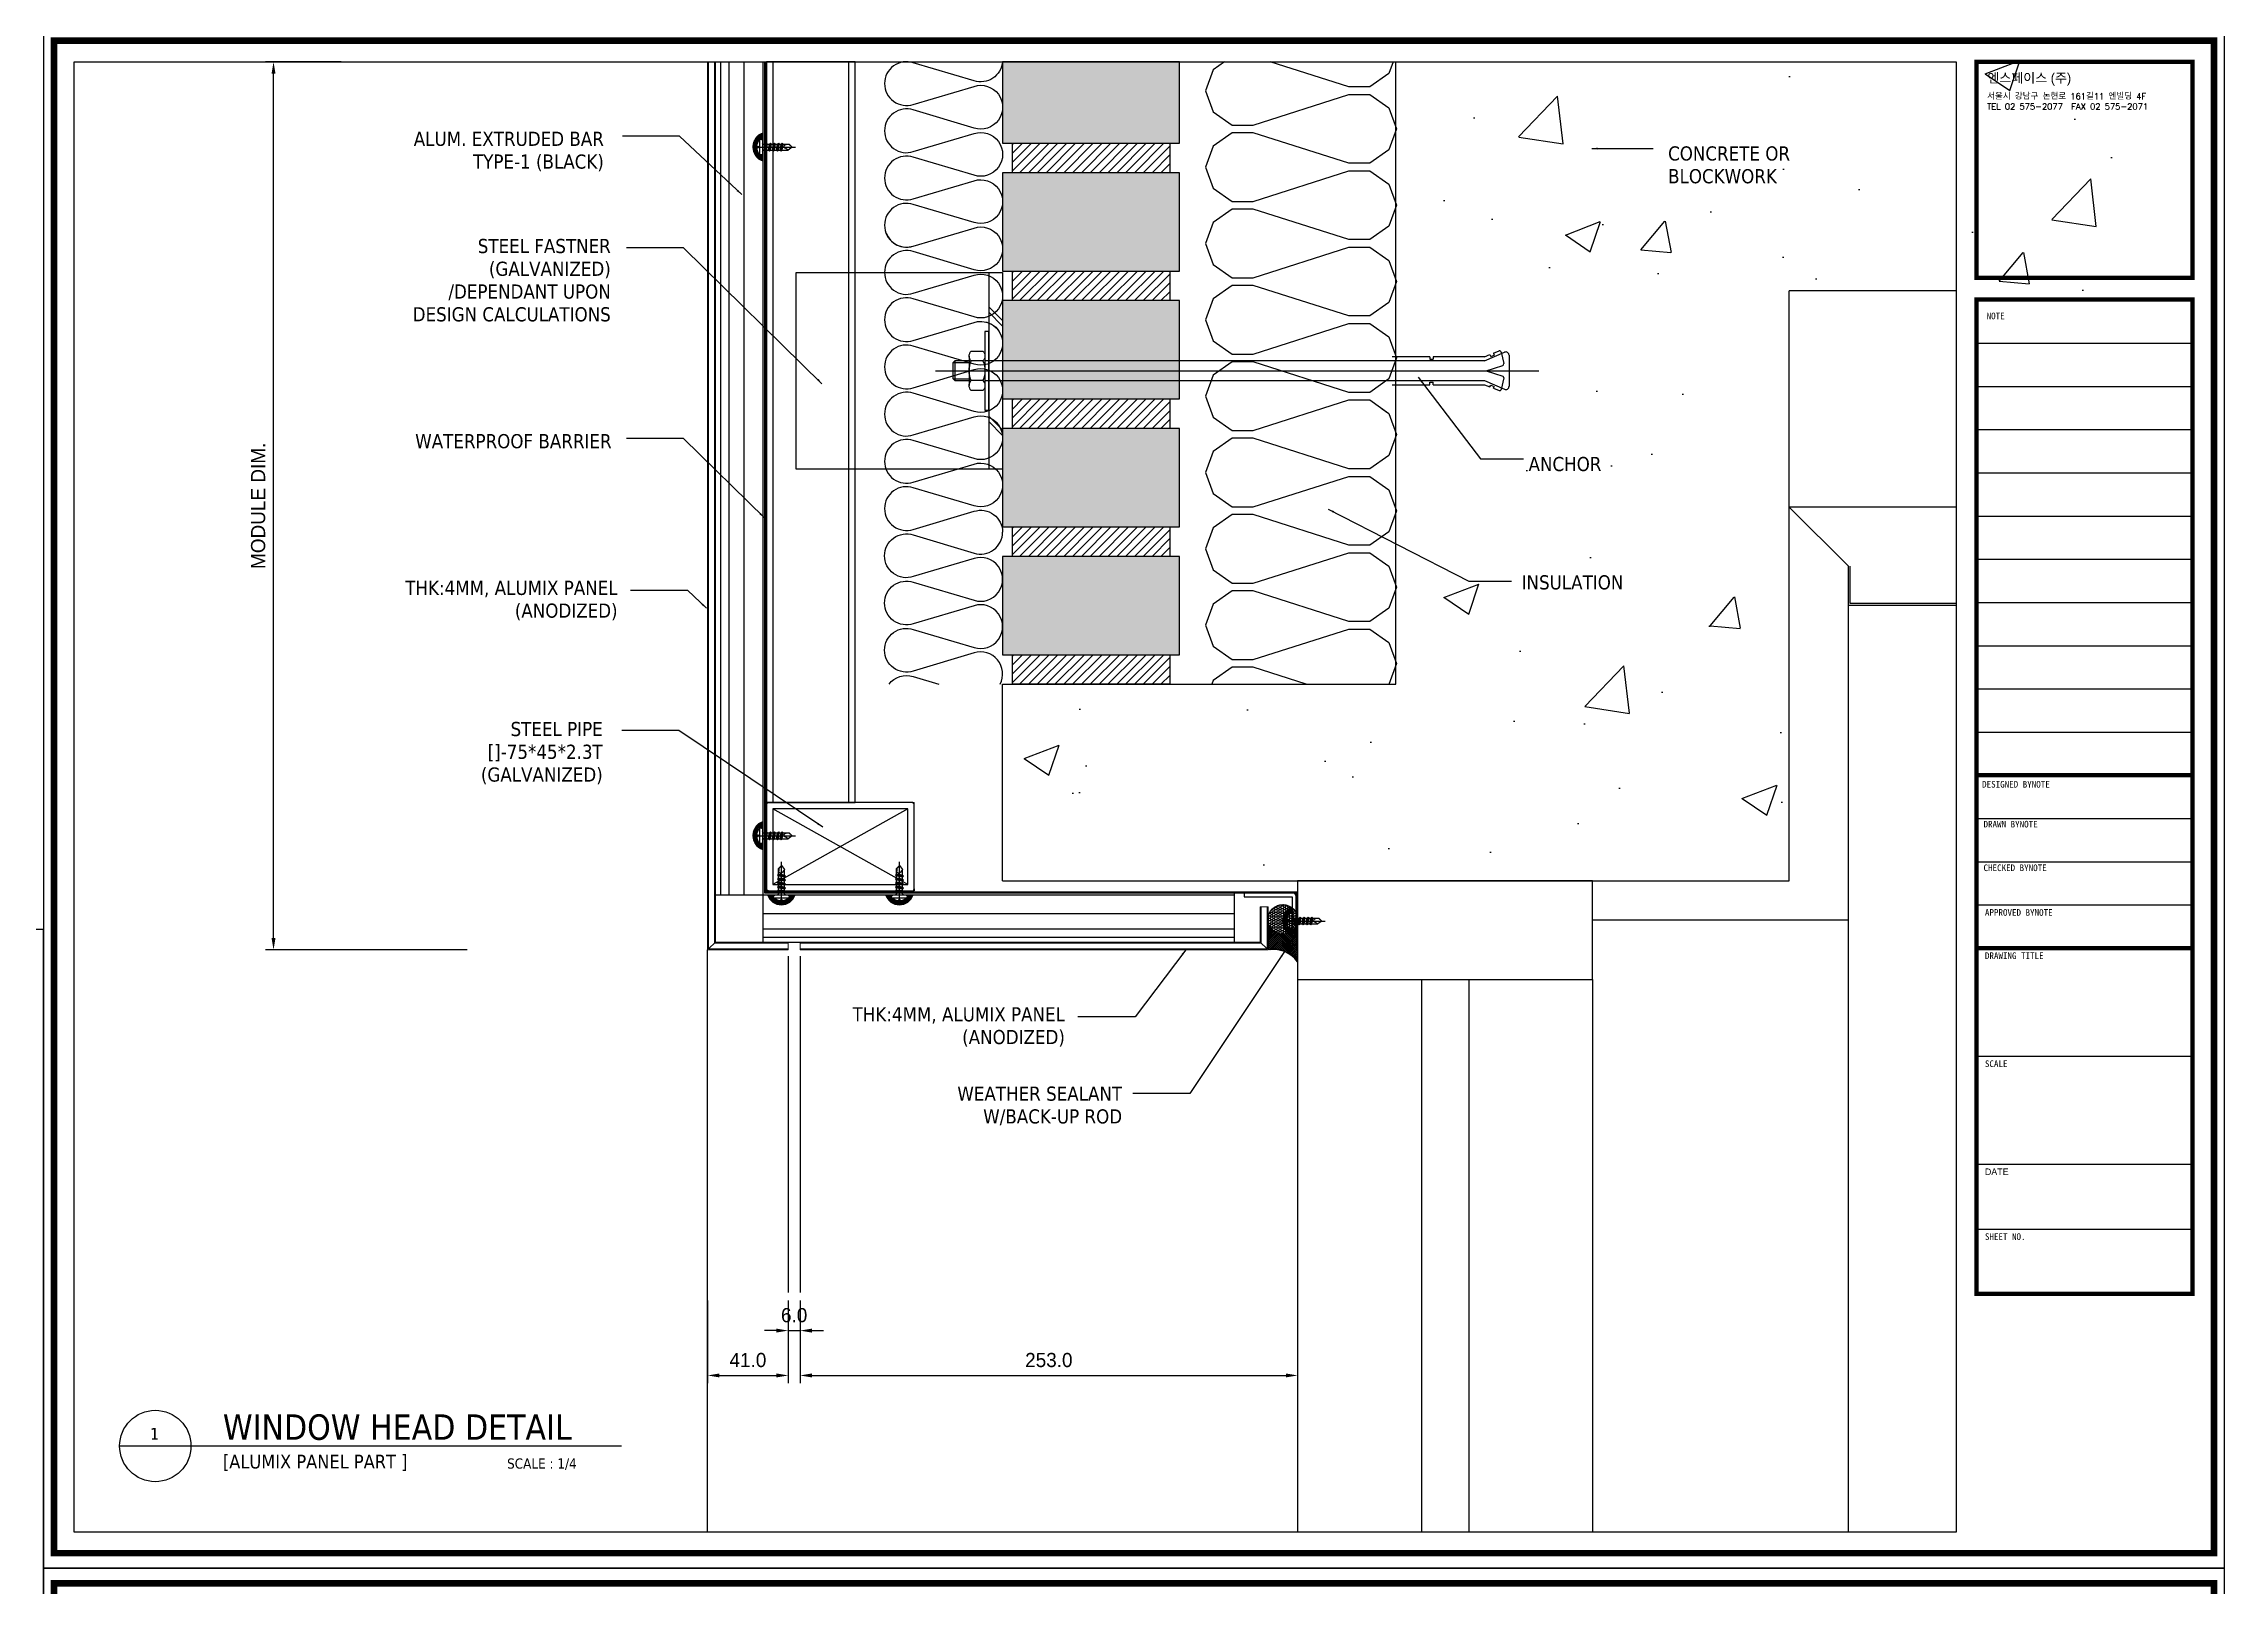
# Model space of a CAD drawing. Header units: millimetres. Extents: x 7297 to 60227, y -7497 to 19324.
# Drawn here: x 10055 to 11164, y 7390 to 8174 of the extents above; entities that cross this region are included whole.
import ezdxf

# ---------------------------------------------------------------- set-up
doc = ezdxf.new("R2010")
doc.units = ezdxf.units.MM
doc.linetypes.add('HIDDEN', pattern=[0.375, 0.25, -0.125])
doc.layers.add('NS_AL_PANEL', color=32, linetype='Continuous', lineweight=9)
for name, color, linetype in [('NS_BRACKET_NUTS', 1, 'Continuous'), ('NS_BRICK', 14, 'Continuous'), ('NS_CAULKING', 8, 'Continuous'), ('NS_COL_CYAN', 4, 'Continuous'), ('NS_COL_D-GREY', 8, 'Continuous'), ('NS_COL_GREEN', 3, 'Continuous'), ('NS_COL_L-GREY', 8, 'Continuous'), ('NS_COL_MAGENTA', 6, 'Continuous'), ('NS_COL_RED', 1, 'Continuous'), ('NS_COL_WHITE', 7, 'Continuous'), ('NS_COL_YELLOW', 2, 'Continuous'), ('NS_CON', 8, 'Continuous'), ('NS_CON_LINE', 2, 'Continuous'), ('NS_DIM', 1, 'Continuous'), ('NS_FORM', 7, 'Continuous'), ('NS_FRAME', 253, 'Continuous'), ('NS_INSUL', 8, 'Continuous'), ('NS_PIPE_FRAME', 2, 'Continuous'), ('NS_RIVET_SCREW', 1, 'Continuous'), ('NS_TEXT', 2, 'Continuous'), ('NS_WATERPROOF', 150, 'Continuous')]:
    doc.layers.add(name, color=color, linetype=linetype)
doc.styles.add('Expo M', font='Expo M.ttf')
doc.styles.add('HGTXT', font='romans.shx', dxfattribs={"bigfont": 'whgtxt.shx'})
doc.dimstyles.new('DS2', dxfattribs={"dimscale": 2, "dimtxt": 1.8, "dimasz": 1.5, "dimexe": 1, "dimexo": 1, "dimgap": 0.5, "dimtad": 1, "dimtoh": 1, "dimdec": 1, "dimzin": 1, "dimdsep": 46, "dimtxsty": 'Expo M', "dimcen": 2, "dimadec": 1, "dimazin": 0, "dimtfac": 1, "dimtdec": 4, "dimtix": 1, "dimtmove": 1, "dimatfit": 3, "dimfxl": 1, "dimtolj": 1, "dimtzin": 1, "dimarcsym": 0})
doc.dimstyles.new('N-SPACE', dxfattribs={"dimscale": 4, "dimtxt": 1.8, "dimasz": 1.5, "dimexe": 1, "dimexo": 1, "dimgap": 1, "dimtad": 1, "dimtoh": 1, "dimdec": 1, "dimzin": 1, "dimdsep": 46, "dimtxsty": 'Expo M', "dimcen": 2, "dimclrd": 1, "dimclre": 1, "dimclrt": 2, "dimadec": 1, "dimazin": 0, "dimtfac": 1, "dimtdec": 1, "dimtix": 1, "dimtmove": 1, "dimatfit": 3, "dimfxl": 1, "dimtolj": 1, "dimtzin": 1, "dimarcsym": 0})

# ---------------------------------------------------------------- blocks, each defined once
blk = doc.blocks.new('AL-TEMPLATE')
at = {"color": 8}
for p, q in [((2716.82, 1392.97), (2800.02, 1392.97)), ((2716.82, 1376.33), (2800.02, 1376.33)), ((2716.82, 1359.69), (2800.02, 1359.69)), ((2716.82, 1343.05), (2800.02, 1343.05)), ((2716.82, 1326.41), (2800.02, 1326.41)), ((2716.82, 1309.77), (2800.02, 1309.77)), ((2716.82, 1293.13), (2800.02, 1293.13)), ((2716.82, 1276.49), (2800.02, 1276.49)), ((2716.82, 1259.85), (2800.02, 1259.85)), ((2716.82, 1243.21), (2800.02, 1243.21)), ((2716.82, 1209.93), (2800.02, 1209.93)), ((2716.82, 1193.29), (2800.02, 1193.29)), ((2716.82, 1176.65), (2800.02, 1176.65)), ((2716.82, 1118.41), (2800.02, 1118.41)), ((2716.82, 1076.81), (2800.02, 1076.81)), ((2716.82, 1051.85), (2800.02, 1051.85))]:
    blk.add_line(p, q, dxfattribs=at)
at = {"color": 7, "ltscale": 2}
blk.add_lwpolyline([(1972.34, 1515.25), (1972.34, 921.25), (2812.34, 921.25), (2812.34, 1515.25)], close=True, dxfattribs=at)
at = {"color": 8}
for points, const_width in [([(1976.34, 1509.45), (2808.34, 1509.45), (2808.34, 927.05), (1976.34, 927.05)], 2.5), ([(2716.82, 1501.32), (2800.02, 1501.32), (2800.02, 1418.12), (2716.82, 1418.12)], 1.66), ([(2716.82, 1409.8), (2800.02, 1409.8), (2800.02, 1026.89), (2716.82, 1026.89)], 1.66)]:
    blk.add_lwpolyline(points, close=True, dxfattribs=dict(at, const_width=const_width))
at = {"color": 9}
blk.add_lwpolyline([(1984.07, 1501.32), (2709.08, 1501.32), (2709.08, 935.18), (1984.07, 935.18)], close=True, dxfattribs=at)
at = {"color": 8, "const_width": 1.66}
for points in [[(2716.82, 1226.57), (2800.02, 1226.57)], [(2716.82, 1160.01), (2800.02, 1160.01)]]:
    blk.add_lwpolyline(points, dxfattribs=at)
at = {"color": 146, "true_color": 0x105689, "insert": (2721.06, 1496.93), "char_height": 3.6698, "attachment_point": 1, "style": 'HGTXT'}
blk.add_mtext('{\\fExpo M|b0|i0|c129|p18;엔스페이스 (주)}', dxfattribs=at)
at = {"insert": (2720.94, 1489.17), "char_height": 2.3487, "attachment_point": 1, "style": 'HGTXT'}
blk.add_mtext('서울시 강남구 논현로 161길11 엔빌딩 4F\\PTEL 02 575-2077  FAX 02 575-2071', dxfattribs=at)
at = {"color": 8, "attachment_point": 1}
for s, insert, char_height, width in [('NOTE', (2720.76, 1404.73), 2.556, 438.9676), ('DESIGNED BYNOTE', (2719.01, 1224.39), 2.5559, 438.9676), ('DRAWN BYNOTE', (2719.56, 1209.04), 2.5559, 438.9676), ('CHECKED BYNOTE', (2719.56, 1192.25), 2.5559, 438.9676), ('APPROVED BYNOTE', (2720.1, 1175.04), 2.5559, 438.9676), ('DRAWING TITLE', (2720.1, 1158.4), 2.5559, 438.9675), ('SCALE', (2720.1, 1116.8), 2.556, 438.9675), ('{\\fﾱﾼﾸﾲ|b0|i0|c129|p49;DATE}', (2720.1, 1075.2), 2.5559, 438.9675), ('SHEET NO.', (2720.1, 1050.24), 2.556, 438.9675)]:
    blk.add_mtext(s, dxfattribs=dict(at, insert=insert, char_height=char_height, width=width))
blk = doc.blocks.new('피스')
for p, q in [((-4, 1.5), (-4, 1)), ((-4, 1.5), (4, 1.5)), ((-3, 0), (3, 0)), ((-0.5, 3), (-0.4, 2.3)), ((-0.4, 2.3), (0.4, 2.3)), ((0, 5), (0, -16.8)), ((0.5, 3), (0.4, 2.3)), ((4, 1.5), (4, 1)), ((2, -1.5), (-2, -2)), ((-1.5, -1.5), (-2, -2)), ((-2, -2), (-1.5, -2.5)), ((-1.5, -3.5), (-2, -4)), ((2, -3.5), (-2, -4)), ((-2, -4), (-1.5, -4.5)), ((-1.5, -5.5), (-2, -6)), ((2, -5.5), (-2, -6)), ((-2, -6), (-1.5, -6.5)), ((-1.5, -7.5), (-2, -8)), ((2, -7.5), (-2, -8)), ((-2, -8), (-1.5, -8.5)), ((-1.5, -9.5), (-2, -10)), ((2, -9.5), (-2, -10)), ((-2, -10), (-1.5, -10.5)), ((-1.5, -0.5), (-1.5, -1.5)), ((1.5, -1), (-1.5, -1.5)), ((1.5, -2), (-1.5, -2.5)), ((-1.5, -2.5), (-1.5, -3.5)), ((1.5, -3), (-1.5, -3.5)), ((1.5, -4), (-1.5, -4.5)), ((-1.5, -4.5), (-1.5, -5.5)), ((1.5, -5), (-1.5, -5.5)), ((1.5, -6), (-1.5, -6.5)), ((-1.5, -6.5), (-1.5, -7.5)), ((1.5, -7), (-1.5, -7.5)), ((1.5, -8), (-1.5, -8.5)), ((-1.5, -8.5), (-1.5, -9.5)), ((1.5, -9), (-1.5, -9.5)), ((1.5, -10), (-1.5, -10.5)), ((-1.5, -10.5), (-1.5, -13.5)), ((1.5, -0.5), (1.5, -1)), ((1.5, -1), (2, -1.5)), ((2, -1.5), (1.5, -2)), ((1.5, -2), (1.5, -3)), ((1.5, -3), (2, -3.5)), ((2, -3.5), (1.5, -4)), ((1.5, -4), (1.5, -5)), ((1.5, -5), (2, -5.5)), ((2, -5.5), (1.5, -6)), ((1.5, -6), (1.5, -7)), ((1.5, -7), (2, -7.5)), ((2, -7.5), (1.5, -8)), ((1.5, -8), (1.5, -9)), ((1.5, -9), (2, -9.5)), ((2, -9.5), (1.5, -10)), ((1.5, -10), (1.5, -13)), ((0, -15), (-1.5, -13.5)), ((-1.3, -13.5), (-1.3, -12)), ((0, -15), (-1.3, -13.5)), ((0, -15), (1.5, -13)), ((1.5, -13), (0.6, -11.5))]:
    blk.add_line(p, q)
for centre, radius, start, end in [((0, -3.1), 6.08, 94.7146, 131.1121), ((-3, 1), 1, 180, 270), ((-2, -0.5), 0.5, 0, 90), ((0, -3.1), 6.08, 48.8879, 85.2854), ((2, -0.5), 0.5, 90, 180), ((3, 1), 1, 270, 0), ((-0.3, -12), 1, 30.0863, 180)]:
    blk.add_arc(centre, radius, start, end)
blk = doc.blocks.new('N-SCREW')
blk.add_blockref('피스', (17.3, -1))
blk = doc.blocks.new('*D712')
at = {"layer": 'NS_DIM', "color": 1, "lineweight": -2, "transparency": 16777216}
for p, q in [((10206.5, 8164.4), (10168.1, 8164.4)), ((10172.1, 7719), (10172.1, 8158.4)), ((10270.5, 7713), (10168.1, 7713))]:
    blk.add_line(p, q, dxfattribs=at)
at = {"layer": 'NS_DIM', "color": 1, "transparency": 16777216}
for points in [[(10171.1, 8158.4), (10173.1, 8158.4), (10172.1, 8164.4)], [(10171.1, 7719), (10173.1, 7719), (10172.1, 7713)]]:
    blk.add_solid(points, dxfattribs=at)
at = {"layer": 'NS_DIM', "color": 2, "transparency": 16777216, "insert": (10164.3, 7938.7), "char_height": 7.2, "attachment_point": 5, "rotation": 90, "style": 'Expo M'}
blk.add_mtext('\\A1;MODULE DIM.', dxfattribs=at)
blk = doc.blocks.new('*D288')
at = {"layer": 'NS_DIM', "color": 1, "lineweight": -2, "transparency": 16777216}
for p, q in [((10392.8, 7534.8), (10392.8, 7492.7)), ((10433.8, 7534.8), (10433.8, 7492.7)), ((10398.8, 7496.7), (10427.8, 7496.7))]:
    blk.add_line(p, q, dxfattribs=at)
at = {"layer": 'NS_DIM', "color": 1, "transparency": 16777216}
for points in [[(10398.8, 7497.7), (10398.8, 7495.7), (10392.8, 7496.7)], [(10427.8, 7497.7), (10427.8, 7495.7), (10433.8, 7496.7)]]:
    blk.add_solid(points, dxfattribs=at)
at = {"layer": 'NS_DIM', "color": 2, "transparency": 16777216, "insert": (10413.3, 7504.5), "char_height": 7.2, "attachment_point": 5, "style": 'Expo M'}
blk.add_mtext('\\A1;41.0', dxfattribs=at)
blk = doc.blocks.new('*D289')
at = {"layer": 'NS_DIM', "color": 1, "lineweight": -2, "transparency": 16777216}
for p, q in [((10433.8, 7534.8), (10433.8, 7515.5)), ((10439.8, 7534.8), (10439.8, 7515.5)), ((10427.8, 7519.5), (10421.8, 7519.5)), ((10433.8, 7519.5), (10439.8, 7519.5)), ((10445.8, 7519.5), (10451.8, 7519.5))]:
    blk.add_line(p, q, dxfattribs=at)
at = {"layer": 'NS_DIM', "color": 1, "transparency": 16777216}
for points in [[(10427.8, 7520.5), (10427.8, 7518.5), (10433.8, 7519.5)], [(10445.8, 7520.5), (10445.8, 7518.5), (10439.8, 7519.5)]]:
    blk.add_solid(points, dxfattribs=at)
at = {"layer": 'NS_DIM', "color": 2, "transparency": 16777216, "insert": (10436.8, 7527.3), "char_height": 7.2, "attachment_point": 5, "style": 'Expo M'}
blk.add_mtext('\\A1;6.0', dxfattribs=at)
blk = doc.blocks.new('*D290')
at = {"layer": 'NS_DIM', "color": 1, "lineweight": -2, "transparency": 16777216}
for p, q in [((10439.8, 7534.8), (10439.8, 7492.7)), ((10692.8, 7534.8), (10692.8, 7492.7)), ((10445.8, 7496.7), (10686.8, 7496.7))]:
    blk.add_line(p, q, dxfattribs=at)
at = {"layer": 'NS_DIM', "color": 1, "transparency": 16777216}
for points in [[(10445.8, 7497.7), (10445.8, 7495.7), (10439.8, 7496.7)], [(10686.8, 7497.7), (10686.8, 7495.7), (10692.8, 7496.7)]]:
    blk.add_solid(points, dxfattribs=at)
at = {"layer": 'NS_DIM', "color": 2, "transparency": 16777216, "insert": (10566.3, 7504.5), "char_height": 7.2, "attachment_point": 5, "style": 'Expo M'}
blk.add_mtext('\\A1;253.0', dxfattribs=at)
blk = doc.blocks.new('*U99')
for p, q in [((1, 75), (0, 75)), ((0, 74), (0, 75)), ((0, 74), (0, 1)), ((44, 75), (1, 75)), ((3.2, 3.2), (41.8, 71.8)), ((41.8, 3.2), (3.2, 71.8)), ((44, 75), (45, 75)), ((45, 74), (45, 75)), ((45, 1), (45, 74)), ((0, 1), (0, 0)), ((1, 0), (0, 0)), ((45, 1), (45, 0)), ((1, 0), (44, 0)), ((44, 0), (45, 0))]:
    blk.add_line(p, q)
blk.add_lwpolyline([(3.2, 71.8), (3.2, 3.2), (41.8, 3.2), (41.8, 71.8)], close=True)
for centre, start, end in [((1, 74), 90, 180), ((44, 74), 0, 90), ((1, 1), 180, 270), ((44, 1), 270, 0)]:
    blk.add_arc(centre, 1, start, end)
blk = doc.blocks.new('*U155')
blk.add_lwpolyline([(0, 0), (45, 0), (45, 376.4), (0, 376.4)], close=True)
at = {"linetype": 'HIDDEN'}
blk.add_lwpolyline([(3.2, 0), (41.8, 0), (41.8, 376.4), (3.2, 376.4)], close=True, dxfattribs=at)

msp = doc.modelspace()

# ---------------------------------------------------------------- hatches: boundary and pattern name
at = {"layer": 'NS_CAULKING'}
h = msp.add_hatch(dxfattribs=at)
h.set_pattern_fill('ANSI37', color=256, scale=5, angle=90, style=0)
h.set_pattern_definition([(135, (6388.87666, 10605.52023), (-0.44194174, -0.44194174), []), (225, (6388.87666, 10605.52023), (0.44194174, -0.44194174), [])])
h.paths.add_polyline_path([(10419.3, 8117.07, -0.160163), (10417.82, 8120.57), (10418.5, 8120.67), (10418.5, 8121.07), (10415.81, 8121.07, 0.3187278), (10420.8, 8114.03), (10420.8, 8118.07, -0.4142136), (10419.8, 8117.07)])
h.paths.add_polyline_path([(10415.81, 8121.07), (10418.5, 8121.07), (10418.5, 8121.47), (10417.82, 8121.57, -0.160163), (10419.3, 8125.07), (10419.8, 8125.07, -0.4142136), (10420.8, 8124.07), (10420.8, 8128.11, 0.3187278)])
h = msp.add_hatch(dxfattribs=at)
h.set_pattern_fill('ANSI37', color=256, scale=5, angle=90, style=0)
h.set_pattern_definition([(135, (6388.87666, 10255.52023), (-0.44194174, -0.44194174), []), (225, (6388.87666, 10255.52023), (0.44194174, -0.44194174), [])])
h.paths.add_polyline_path([(10419.3, 7767.07, -0.160163), (10417.82, 7770.57), (10418.5, 7770.67), (10418.5, 7771.07), (10415.81, 7771.07, 0.3187278), (10420.8, 7764.03), (10420.8, 7768.07, -0.4142136), (10419.8, 7767.07)])
h.paths.add_polyline_path([(10415.81, 7771.07), (10418.5, 7771.07), (10418.5, 7771.47), (10417.82, 7771.57, -0.160163), (10419.3, 7775.07), (10419.8, 7775.07, -0.4142136), (10420.8, 7774.07), (10420.8, 7778.11, 0.3187278)])
h = msp.add_hatch(dxfattribs=at)
h.set_pattern_fill('ANSI37', color=256, scale=5, angle=180, style=0)
h.set_pattern_definition([(225, (7945.85013, 3709.0311), (0.44194174, -0.44194174), []), (315, (7945.85013, 3709.0311), (0.44194174, 0.44194174), [])])
h.paths.add_polyline_path([(10434.3, 7739.46, -0.160163), (10430.8, 7737.98), (10430.7, 7738.65), (10430.3, 7738.65), (10430.3, 7735.96, 0.3187278), (10437.34, 7740.96), (10433.3, 7740.96, -0.4142136), (10434.3, 7739.96)])
h.paths.add_polyline_path([(10430.3, 7735.96), (10430.3, 7738.65), (10429.9, 7738.65), (10429.8, 7737.98, -0.160163), (10426.3, 7739.46), (10426.3, 7739.96, -0.4142136), (10427.3, 7740.96), (10423.26, 7740.96, 0.3187278)])
h = msp.add_hatch(dxfattribs=at)
h.set_pattern_fill('ANSI37', color=256, scale=5, angle=180, style=0)
h.set_pattern_definition([(225, (8005.85013, 3709.0311), (0.44194174, -0.44194174), []), (315, (8005.85013, 3709.0311), (0.44194174, 0.44194174), [])])
h.paths.add_polyline_path([(10494.3, 7739.46, -0.160163), (10490.8, 7737.98), (10490.7, 7738.65), (10490.3, 7738.65), (10490.3, 7735.96, 0.3187278), (10497.34, 7740.96), (10493.3, 7740.96, -0.4142136), (10494.3, 7739.96)])
h.paths.add_polyline_path([(10490.3, 7735.96), (10490.3, 7738.65), (10489.9, 7738.65), (10489.8, 7737.98, -0.160163), (10486.3, 7739.46), (10486.3, 7739.96, -0.4142136), (10487.3, 7740.96), (10483.26, 7740.96, 0.3187278)])
h = msp.add_hatch(dxfattribs=at)
h.set_pattern_fill('HONEY', color=256, scale=0.224999, style=0)
h.set_pattern_definition([(360, (921625.2731, 1376856.1355), (1.07155996483, 0.61866543144), [0.7143733099, -1.4287466198]), (120, (921625.2731, 1376856.1355), (-1.07155996248, 0.6186654355), [0.7143733099, -1.4287466198]), (60, (921625.2731, 1376856.1355), (2.34e-09, 1.23733086694), [-1.4287466198, 0.7143733099])])
edge = h.paths.add_edge_path()
edge.add_arc((10685.3, 7728.49), 7.5, 540, 900, ccw=False)
h = msp.add_hatch(dxfattribs=at)
h.set_pattern_fill('ANSI37', color=256, scale=0.224999, angle=90, style=0)
h.set_pattern_definition([(135, (-1354760.07744, 840672.28965), (-0.50513821172, -0.50513821172), []), (225, (-1354760.07744, 840672.28965), (0.50513821172, -0.50513821172), [])])
h.paths.add_polyline_path([(10677.8, 7724.21), (10677.8, 7728.49, 1.0004219), (10692.8, 7728.49), (10692.8, 7707.02, 0.2849357), (10677.8, 7712.96)])
h = msp.add_hatch(dxfattribs=at)
h.set_pattern_fill('ANSI37', color=256, scale=5, angle=90, style=0)
h.set_pattern_definition([(135, (6658.1767, 10212.1586), (-0.44194174, -0.44194174), []), (225, (6658.1767, 10212.1586), (0.44194174, -0.44194174), [])])
h.paths.add_polyline_path([(10688.6, 7723.71, -0.160163), (10687.12, 7727.21), (10687.8, 7727.31), (10687.8, 7727.71), (10685.11, 7727.71, 0.3187278), (10690.1, 7720.66), (10690.1, 7724.71, -0.4142136), (10689.1, 7723.71)])
h.paths.add_polyline_path([(10685.11, 7727.71), (10687.8, 7727.71), (10687.8, 7728.11), (10687.12, 7728.21, -0.160163), (10688.6, 7731.71), (10689.1, 7731.71, -0.4142136), (10690.1, 7730.71), (10690.1, 7734.75, 0.3187278)])
at = {"layer": 'NS_COL_D-GREY'}
h = msp.add_hatch(dxfattribs=at)
h.set_pattern_fill('ANSI31', color=256)
h.set_pattern_definition([(45, (18744.689, -76280.678), (-2.24506403, 2.24506403), [])])
h.paths.add_polyline_path([(10547.8, 8123.02), (10627.8, 8123.02), (10627.8, 8108.02), (10547.8, 8108.02)])
h = msp.add_hatch(dxfattribs=at)
h.set_pattern_fill('ANSI31', color=256)
h.set_pattern_definition([(45, (18744.689, -76345.678), (-2.24506403, 2.24506403), [])])
h.paths.add_polyline_path([(10547.8, 8058.02), (10627.8, 8058.02), (10627.8, 8043.02), (10547.8, 8043.02)])
h = msp.add_hatch(dxfattribs=at)
h.set_pattern_fill('ANSI31', color=256)
h.set_pattern_definition([(45, (18744.689, -76410.678), (-2.24506403, 2.24506403), [])])
h.paths.add_polyline_path([(10547.8, 7993.02), (10627.8, 7993.02), (10627.8, 7978.02), (10547.8, 7978.02)])
h = msp.add_hatch(dxfattribs=at)
h.set_pattern_fill('ANSI31', color=256)
h.set_pattern_definition([(45, (18744.689, -76475.678), (-2.24506403, 2.24506403), [])])
h.paths.add_polyline_path([(10547.8, 7928.02), (10627.8, 7928.02), (10627.8, 7913.02), (10547.8, 7913.02)])
h = msp.add_hatch(dxfattribs=at)
h.set_pattern_fill('ANSI31', color=256)
h.set_pattern_definition([(45, (18744.689, -76540.678), (-2.24506403, 2.24506403), [])])
h.paths.add_polyline_path([(10547.8, 7863.02), (10627.8, 7863.02), (10627.8, 7848.02), (10547.8, 7848.02)])
at = {"layer": 'NS_CON'}
h = msp.add_hatch(dxfattribs=at)
h.set_pattern_fill('AR-CONC', color=256)
h.set_pattern_definition([(50, (128407.82, 19966.05), (182.18467, -15.93909), [19.05, -209.55]), (355, (128407.82, 19966.05), (-35.24342, 191.05685), [15.24, -167.64058]), (100.45144, (128423, 19964.72), (146.94125, 175.11775), [16.19, -178.09024]), (46.1842, (128407.82, 20016.85), (271.07904, -42.04233), [28.575, -314.325]), (96.63556, (128430.4, 20013.35), (237.40413, 247.4261), [24.285, -267.1356]), (351.18415, (128407.82, 20016.85), (237.40413, 247.4261), [22.85997, -251.4597]), (21, (128433.22, 20004.15), (151.6144, -102.2652), [19.05, -209.55]), (326, (128433.22, 20004.15), (61.80203, 184.18797), [15.24, -167.64]), (71.45144, (128445.85, 19995.63), (213.41642, 81.92277), [16.19, -178.08994]), (37.5, (128407.815, 19966.05), (3.088603, 84.55504), [0, -165.608, 0, -170.18, 0, -168.275]), (7.5, (128407.815, 19966.05), (66.81966, 100.180575), [0, -97.028, 0, -161.798, 0, -64.135]), (327.5, (128351.17, 19966.05), (135.590595, -5.728744), [0, -63.5, 0, -198.12, 0, -262.89]), (317.5, (128325.77, 19966.05), (148.12918, 25.42649), [0, -82.55, 0, -131.572, 0, -186.69])])
h.paths.add_polyline_path([(10742.8, 8164.39), (10942.8, 8164.39), (11113.83, 8164.39), (11113.83, 8048.02), (10942.8, 8048.02), (10942.8, 7748.02), (10742.8, 7748.02), (10542.8, 7748.02), (10541.47, 7848.02), (10742.8, 7848.02)])
h = msp.add_hatch(color=256, dxfattribs=at)
h.dxf.hatch_style = 1
h.paths.add_polyline_path([(10542.8, 8123.02), (10632.8, 8123.02), (10632.8, 8164.39), (10542.8, 8164.39)])
h = msp.add_hatch(color=256, dxfattribs=at)
h.dxf.hatch_style = 1
h.paths.add_polyline_path([(10542.8, 8058.02), (10632.8, 8058.02), (10632.8, 8108.02), (10542.8, 8108.02)])
h = msp.add_hatch(color=256, dxfattribs=at)
h.dxf.hatch_style = 1
h.paths.add_polyline_path([(10542.8, 7993.02), (10632.8, 7993.02), (10632.8, 8043.02), (10542.8, 8043.02)])
h = msp.add_hatch(color=256, dxfattribs=at)
h.dxf.hatch_style = 1
h.paths.add_polyline_path([(10542.8, 7928.02), (10632.8, 7928.02), (10632.8, 7978.02), (10542.8, 7978.02)])
h = msp.add_hatch(color=256, dxfattribs=at)
h.dxf.hatch_style = 1
h.paths.add_polyline_path([(10542.8, 7863.02), (10632.8, 7863.02), (10632.8, 7913.02), (10542.8, 7913.02)])

# ---------------------------------------------------------------- linework, layer by layer
at = {"layer": 'NS_AL_PANEL'}
for p, q in [((10392.8, 8164.39), (10392.8, 7712.96)), ((10393.3, 8164.39), (10393.3, 7713.46)), ((10396.3, 8164.39), (10396.3, 7716.46)), ((10396.8, 8164.39), (10396.8, 7716.96)), ((10420.3, 8114.36), (10420.3, 8114.22)), ((10420.3, 7764.36), (10420.3, 7764.22)), ((10673.8, 7716.96), (10673.8, 7734.96)), ((10677.85, 7734.96), (10673.8, 7734.96)), ((10674.3, 7716.46), (10674.3, 7734.96)), ((10677.3, 7713.46), (10677.3, 7734.96)), ((10677.8, 7712.96), (10677.8, 7734.96)), ((10392.8, 7712.96), (10433.8, 7712.96)), ((10396.8, 7716.96), (10393.3, 7713.46)), ((10393.3, 7713.46), (10433.8, 7713.46)), ((10396.3, 7716.46), (10433.8, 7716.46)), ((10396.8, 7716.96), (10433.8, 7716.96)), ((10433.8, 7716.96), (10433.8, 7712.96)), ((10439.8, 7716.96), (10439.8, 7712.96)), ((10439.8, 7716.96), (10673.8, 7716.96)), ((10439.8, 7716.46), (10674.3, 7716.46)), ((10439.8, 7713.46), (10677.3, 7713.46)), ((10439.8, 7712.96), (10677.8, 7712.96)), ((10673.8, 7716.96), (10677.3, 7713.46))]:
    msp.add_line(p, q, dxfattribs=at)
at = {"layer": 'NS_BRACKET_NUTS'}
msp.add_line((10535.8, 8057.34), (10535.8, 7957.34), dxfattribs=at)
msp.add_lwpolyline([(10437.8, 8057.34), (10542.8, 8057.34), (10542.8, 7957.34), (10437.8, 7957.34)], close=True, dxfattribs=at)
at = {"layer": 'NS_BRICK'}
for points in [[(10542.8, 8123.02), (10632.8, 8123.02), (10632.8, 8164.39), (10542.8, 8164.39)], [(10542.8, 8058.02), (10632.8, 8058.02), (10632.8, 8108.02), (10542.8, 8108.02)], [(10542.8, 7993.02), (10632.8, 7993.02), (10632.8, 8043.02), (10542.8, 8043.02)], [(10542.8, 7928.02), (10632.8, 7928.02), (10632.8, 7978.02), (10542.8, 7978.02)], [(10542.8, 7863.02), (10632.8, 7863.02), (10632.8, 7913.02), (10542.8, 7913.02)]]:
    msp.add_lwpolyline(points, close=True, dxfattribs=at)
at = {"layer": 'NS_CAULKING'}
msp.add_circle((10685.3, 7728.49, 0), 7.5, dxfattribs=at)
for centre, radius, start, end in [((10423.27, 8121.07), 7.46, 109.2859, 250.7141), ((10423.27, 7771.07), 7.46, 109.2859, 250.7141), ((10430.3, 7743.42), 7.46, 199.2859, 340.7141), ((10490.3, 7743.42), 7.46, 199.2859, 340.7141), ((10692.57, 7727.71), 7.46, 109.2859, 250.7141), ((10680.51, 7697.89), 15.3, 36.58603, 100.20262)]:
    msp.add_arc(centre, radius, start, end, dxfattribs=at)
at = {"layer": 'NS_COL_CYAN'}
for p, q in [((10692.8, 7698.02), (10692.8, 7417.09)), ((10755.8, 7698.02), (10755.8, 7417.09)), ((10779.8, 7698.02), (10779.8, 7417.09)), ((10842.8, 7698.02), (10842.8, 7417.09))]:
    msp.add_line(p, q, dxfattribs=at)
msp.add_lwpolyline([(10842.8, 7748.02), (10692.8, 7748.02), (10692.8, 7698.02), (10842.8, 7698.02)], close=True, dxfattribs=at)
at = {"layer": 'NS_COL_D-GREY'}
for p, q in [((11027.7, 7938.02), (10942.8, 7938.02)), ((10972.8, 7417.09), (10972.8, 7728.02)), ((10392.8, 7417.09), (10392.8, 7712.96))]:
    msp.add_line(p, q, dxfattribs=at)
for points in [[(10547.8, 8123.02), (10627.8, 8123.02), (10627.8, 8108.02), (10547.8, 8108.02)], [(10547.8, 8058.02), (10627.8, 8058.02), (10627.8, 8043.02), (10547.8, 8043.02)], [(10547.8, 7993.02), (10627.8, 7993.02), (10627.8, 7978.02), (10547.8, 7978.02)], [(10547.8, 7928.02), (10627.8, 7928.02), (10627.8, 7913.02), (10547.8, 7913.02)], [(10547.8, 7863.02), (10627.8, 7863.02), (10627.8, 7848.02), (10547.8, 7848.02)]]:
    msp.add_lwpolyline(points, close=True, dxfattribs=at)
for points in [[(11027.7, 7888.02), (10972.8, 7888.02), (10972.8, 7908.02)], [(11027.7, 7889.02), (10973.8, 7889.02), (10973.8, 7908.02)]]:
    msp.add_lwpolyline(points, dxfattribs=at)
at = {"layer": 'NS_COL_GREEN'}
for p, q in [((10787.8, 8012.34), (10797.97, 8016.75)), ((10787.8, 8012.34), (10533.8, 8012.34)), ((10800.3, 8015.22), (10800.3, 7999.46)), ((10533.8, 8002.34), (10787.8, 8002.34)), ((10787.8, 8002.34), (10797.97, 7997.93))]:
    msp.add_line(p, q, dxfattribs=at)
msp.add_lwpolyline([(10665.6, 7739.96), (10690.1, 7739.96), (10690.1, 7715.46), (10692.1, 7715.46), (10692.1, 7739.96, 0.4142136), (10690.1, 7741.96), (10665.6, 7741.96)], format="xyb", close=True, dxfattribs=at)
for centre, start, end in [((10798.64, 8015.22), 0, 113.42869), ((10798.64, 7999.46), 246.57131, 0)]:
    msp.add_arc(centre, 1.67, start, end, dxfattribs=at)
at = {"layer": 'NS_COL_L-GREY'}
for p, q in [((10399.3, 8164.39), (10399.3, 7740.96)), ((10403.52, 8164.39), (10403.52, 7740.96)), ((10411.26, 8164.39), (10411.26, 7740.96)), ((10420.8, 8164.39), (10420.8, 7716.96)), ((10396.8, 7740.96), (10660.6, 7740.96)), ((10660.6, 7741.96), (10660.6, 7716.96)), ((10420.8, 7731.42), (10660.6, 7731.42)), ((10420.8, 7723.67), (10660.6, 7723.67)), ((10420.8, 7719.46), (10660.6, 7719.46)), ((10433.8, 7716.96), (10439.8, 7716.96))]:
    msp.add_line(p, q, dxfattribs=at)
at = {"layer": 'NS_COL_MAGENTA'}
for p, q in [((10972.8, 7908.02), (10942.8, 7938.02)), ((10972.8, 7728.02), (10972.8, 7908.02)), ((10972.8, 7728.02), (10972.8, 7908.02)), ((10972.8, 7728.02), (10842.8, 7728.02))]:
    msp.add_line(p, q, dxfattribs=at)
at = {"layer": 'NS_COL_RED', "ltscale": 8}
for p, q in [((10535.8, 8039.9), (10542.8, 8032.9)), ((10535.8, 8037.07), (10542.8, 8030.07)), ((10535.8, 7984.33), (10542.8, 7977.33)), ((10535.8, 7981.5), (10542.8, 7974.5))]:
    msp.add_line(p, q, dxfattribs=at)
at = {"layer": 'NS_COL_RED'}
for p, q in [((10508.64, 8007.34), (10815.51, 8007.34)), ((10800.3, 8007.34), (10800.3, 8007.34))]:
    msp.add_line(p, q, dxfattribs=at)
at = {"layer": 'NS_COL_WHITE'}
for p, q in [((10533.8, 8027.34), (10533.8, 7987.34)), ((10535.8, 8027.34), (10533.8, 8027.34)), ((10535.8, 7987.34), (10535.8, 8027.34)), ((10533.8, 8014.84), (10533.8, 7999.84)), ((10533.8, 8014.84), (10533.8, 7999.84)), ((10533.8, 7987.34), (10535.8, 7987.34)), ((10093.85, 7460.85), (10348.99, 7460.85))]:
    msp.add_line(p, q, dxfattribs=at)
msp.add_circle((10111.99, 7460.85), 18.14, dxfattribs=at)
at = {"layer": 'NS_COL_YELLOW'}
for p, q in [((10792.31, 8016.23), (10795.23, 8017.39)), ((10796.35, 8016.8), (10797.64, 8011)), ((10518.45, 8012.34), (10517.61, 8011.5)), ((10517.61, 8003.17), (10517.61, 8011.5)), ((10517.61, 8011.5), (10525.82, 8011.5)), ((10518.45, 8012.34), (10518.45, 8002.34)), ((10525.82, 8012.34), (10518.45, 8012.34)), ((10525.8, 8014.84), (10525.8, 7999.84)), ((10532.79, 8012.34), (10526.8, 8012.34)), ((10759.97, 8014.42), (10740.8, 8014.42)), ((10759.97, 8014.42), (10759.97, 8013.17)), ((10759.97, 8013.17), (10761.64, 8013.17)), ((10761.64, 8014.42), (10761.64, 8013.17)), ((10787.8, 8014.42), (10761.64, 8014.42)), ((10787.8, 8014.42), (10790.59, 8015.54)), ((10788.64, 8007.34), (10797.08, 8010.02)), ((10788.64, 8007.34), (10797.08, 8004.65)), ((10790.59, 8015.54), (10790.95, 8014.62)), ((10790.95, 8014.62), (10792.65, 8015.32)), ((10792.31, 8016.23), (10792.65, 8015.32)), ((10517.61, 8003.17), (10518.45, 8002.34)), ((10517.61, 8003.17), (10525.81, 8003.17)), ((10518.45, 8002.34), (10525.8, 8002.34)), ((10532.79, 8002.34), (10526.8, 8002.34)), ((10740.8, 8000.25), (10759.97, 8000.25)), ((10759.97, 8001.5), (10761.64, 8001.5)), ((10759.97, 8000.25), (10759.97, 8001.5)), ((10761.64, 8000.25), (10761.64, 8001.5)), ((10761.64, 8000.25), (10787.8, 8000.25)), ((10787.8, 8000.25), (10790.59, 7999.14)), ((10790.59, 7999.14), (10790.95, 8000.05)), ((10790.95, 8000.05), (10792.65, 7999.36)), ((10792.31, 7998.45), (10792.65, 7999.36)), ((10792.31, 7998.45), (10795.23, 7997.29)), ((10797.64, 8003.68), (10796.35, 7997.88))]:
    msp.add_line(p, q, dxfattribs=at)
msp.add_lwpolyline([(10532.79, 8012.34, -0.2020726), (10532.79, 8002.34, -0.4041452), (10532.79, 7997.34), (10526.81, 7997.34, -0.4041452), (10526.81, 8002.34, -0.2020726), (10526.81, 8012.34, -0.4041452), (10526.81, 8017.34), (10532.79, 8017.34, -0.4041452)], format="xyb", close=True, dxfattribs=at)
for centre, start, end in [((10795.53, 8016.62), 12.52881, 111.80141), ((10796.82, 8010.82), 287.65012, 12.52881), ((10795.53, 7998.06), 248.19859, 347.47119), ((10796.82, 8003.86), 347.47119, 72.34988)]:
    msp.add_arc(centre, 0.833, start, end, dxfattribs=at)
at = {"layer": 'NS_CON_LINE'}
for p, q in [((10742.8, 7848.02), (10742.8, 8164.39)), ((10942.8, 7748.02), (10942.8, 8048.02)), ((11027.7, 8048.02), (10942.8, 8048.02)), ((10542.8, 7748.02), (10542.8, 7848.02)), ((10542.8, 7848.02), (10742.8, 7848.02)), ((10542.8, 7748.02), (10942.8, 7748.02))]:
    msp.add_line(p, q, dxfattribs=at)
at = {"layer": 'NS_DIM'}
for p, q in [((10433.8, 7709.89), (10433.8, 7538.84)), ((10439.8, 7709.89), (10439.8, 7538.84))]:
    msp.add_line(p, q, dxfattribs=at)
at = {"layer": 'NS_INSUL'}
for points in [[(10542.76, 8164.39, -0.4830657), (10528.26, 8154.71), (10497.35, 8163.9, 0.5092668), (10482.8, 8153.3, 0.5092668), (10497.35, 8142.71), (10528.26, 8151.9, -1.3725934), (10528.26, 8130.71), (10497.35, 8139.9, 0.5092668), (10482.8, 8129.3, 0.5092668), (10497.35, 8118.71), (10528.26, 8127.9, -1.3725934), (10528.26, 8106.71), (10497.35, 8115.9, 0.5092668), (10482.8, 8105.3, 0.5092668), (10497.35, 8094.71), (10528.26, 8103.9, -1.3725934), (10528.26, 8082.71), (10497.35, 8091.9, 0.5092668), (10482.8, 8081.3, 0.5092668), (10497.35, 8070.71), (10528.26, 8079.9, -1.3725934), (10528.26, 8058.71), (10497.35, 8067.9, 0.5092668), (10482.8, 8057.3, 0.5092668), (10497.35, 8046.71), (10528.26, 8055.9, -1.3725934), (10528.26, 8034.71), (10497.35, 8043.9, 0.5092668), (10482.8, 8033.3, 0.5092668), (10497.35, 8022.71), (10528.26, 8031.9, -0.5099811), (10542.8, 8021.26)], [(10483.55, 8077.28, 0.3976637), (10497.35, 8070.71), (10528.26, 8079.9, -1.3725934), (10528.26, 8058.71), (10497.35, 8067.9, 0.5092668), (10482.8, 8057.3, 0.5092668), (10497.35, 8046.71), (10528.26, 8055.9, -1.3725934), (10528.26, 8034.71), (10497.35, 8043.9, 0.5092668), (10482.8, 8033.3, 0.5092668), (10497.35, 8022.71), (10528.26, 8031.9, -1.3725934), (10528.26, 8010.71), (10497.35, 8019.9, 0.5092668), (10482.8, 8009.3, 0.5092668), (10497.35, 7998.71), (10528.26, 8007.9, -1.3725934), (10528.26, 7986.71), (10497.35, 7995.9, 0.5092668), (10482.8, 7985.3, 0.5092668), (10497.35, 7974.71), (10528.26, 7983.9, -1.3725934), (10528.26, 7962.71), (10497.35, 7971.9, 0.5092668), (10482.8, 7961.3, 0.5092668), (10497.35, 7950.71), (10528.26, 7959.9, -1.3725934), (10528.26, 7938.71), (10497.35, 7947.9, 0.5092668), (10482.8, 7937.3, 0.5092668), (10497.35, 7926.71), (10528.26, 7935.9, -0.5099811), (10542.8, 7925.26)], [(10541.47, 7848.02, 0.6757625), (10528.26, 7863.9), (10497.35, 7854.71, -0.5092668), (10482.8, 7865.3, -0.5092668), (10497.35, 7875.9), (10528.26, 7866.71, 1.3725934), (10528.26, 7887.9), (10497.35, 7878.71, -0.5092668), (10482.8, 7889.3, -0.5092668), (10497.35, 7899.9), (10528.26, 7890.71, 1.3725934), (10528.26, 7911.9), (10497.35, 7902.71, -0.5092668), (10482.8, 7913.3, -0.5092668), (10497.35, 7923.9), (10528.26, 7914.71, 0.5099811), (10542.8, 7925.35)], [(10485.05, 7848.02, -0.3193355), (10497.35, 7851.9), (10510.4, 7848.02)]]:
    msp.add_lwpolyline(points, format="xyb", dxfattribs=at)
for points in [[(10655.6, 8164.39), (10649.86, 8160.37), (10645.97, 8149.69), (10649.86, 8139.02), (10659.56, 8132.22), (10670.23, 8132.22), (10718.75, 8147.75), (10729.43, 8147.75), (10739.13, 8140.96), (10743.01, 8130.28), (10739.13, 8119.61), (10729.43, 8112.82), (10718.75, 8112.82), (10670.23, 8128.34), (10659.56, 8128.34), (10649.86, 8121.55), (10645.97, 8110.88), (10649.86, 8100.2), (10659.56, 8093.41), (10670.23, 8093.41), (10718.75, 8108.94), (10729.43, 8108.94), (10739.13, 8102.14), (10743.01, 8091.47), (10739.13, 8080.79), (10729.43, 8074), (10718.75, 8074), (10670.23, 8089.53), (10659.56, 8089.53), (10649.86, 8082.73), (10645.97, 8072.06), (10649.86, 8061.38), (10659.56, 8054.59), (10670.23, 8054.59), (10718.75, 8070.12), (10729.43, 8070.12), (10739.13, 8063.33), (10743.01, 8052.65), (10739.13, 8041.98), (10729.43, 8035.18), (10718.75, 8035.18), (10670.23, 8050.71), (10659.56, 8050.71), (10649.86, 8043.92), (10645.97, 8033.24), (10649.86, 8022.57), (10659.56, 8015.78), (10670.23, 8015.78), (10718.75, 8031.3), (10729.43, 8031.3), (10739.13, 8024.51), (10743.01, 8013.83), (10739.13, 8003.16), (10729.43, 7996.37), (10718.75, 7996.37), (10670.23, 8011.89), (10659.56, 8011.89), (10649.86, 8005.1), (10645.97, 7994.43), (10649.86, 7983.75), (10659.56, 7976.96), (10670.23, 7976.96), (10718.75, 7992.49), (10729.43, 7992.49), (10739.13, 7985.69), (10743.01, 7975.02), (10739.13, 7964.34), (10729.43, 7957.55), (10718.75, 7957.55), (10670.23, 7973.08), (10659.56, 7973.08), (10649.86, 7966.28), (10645.97, 7955.61), (10649.86, 7944.94), (10659.56, 7938.14), (10670.23, 7938.14), (10718.75, 7953.67), (10729.43, 7953.67), (10739.13, 7946.88), (10743.01, 7936.2), (10739.13, 7925.53), (10729.43, 7918.73), (10718.75, 7918.73), (10670.23, 7934.26), (10659.56, 7934.26), (10649.86, 7927.47), (10645.97, 7916.79)], [(10741.3, 8164.39), (10739.13, 8158.43), (10729.43, 8151.63), (10718.75, 8151.63), (10678.9, 8164.39)], [(10735.79, 7988.03), (10739.13, 7985.69), (10743.01, 7975.02), (10739.13, 7964.34), (10729.43, 7957.55), (10718.75, 7957.55), (10670.23, 7973.08), (10659.56, 7973.08), (10649.86, 7966.28), (10645.97, 7955.61), (10649.86, 7944.94), (10659.56, 7938.14), (10670.23, 7938.14), (10718.75, 7953.67), (10729.43, 7953.67), (10739.13, 7946.88), (10743.01, 7936.2), (10739.13, 7925.53), (10729.43, 7918.73), (10718.75, 7918.73), (10670.23, 7934.26), (10659.56, 7934.26), (10649.86, 7927.47), (10645.97, 7916.79), (10649.86, 7906.12), (10659.56, 7899.33), (10670.23, 7899.33), (10718.75, 7914.85), (10729.43, 7914.85), (10739.13, 7908.06), (10743.01, 7897.39), (10739.13, 7886.71), (10729.43, 7879.92), (10718.75, 7879.92), (10670.23, 7895.44), (10659.56, 7895.44), (10649.86, 7888.65), (10645.97, 7877.98), (10649.86, 7867.3), (10659.56, 7860.51), (10670.23, 7860.51), (10718.75, 7876.04), (10729.43, 7876.04), (10739.13, 7869.24), (10743.01, 7858.57), (10739.13, 7847.89)], [(10697.14, 7848.02), (10670.23, 7856.63), (10659.56, 7856.63), (10649.86, 7849.84), (10649.19, 7848.02)]]:
    msp.add_lwpolyline(points, dxfattribs=at)
at = {"layer": 'NS_WATERPROOF', "ltscale": 3}
for p, q in [((10421.8, 8164.39), (10421.8, 7741.96)), ((10422.3, 8164.39), (10422.3, 7742.46)), ((10421.8, 7741.96), (10692.8, 7741.96)), ((10422.3, 7742.46), (10692.8, 7742.46)), ((10692.1, 7712.96), (10692.1, 7742.46)), ((10692.6, 7712.96), (10692.6, 7742.46))]:
    msp.add_line(p, q, dxfattribs=at)

# ---------------------------------------------------------------- block references
at = {"layer": 'NS_FORM', "xscale": 1.32, "yscale": 1.32, "zscale": 1.32}
for p in [(7451.71, 6182.65), (7451.71, 5398.57)]:
    msp.add_blockref('AL-TEMPLATE', p, dxfattribs=at)
at = {"layer": 'NS_FORM', "xscale": 1.32, "yscale": 1.32, "zscale": 1.32, "rotation": 270}
msp.add_blockref('AL-TEMPLATE', (8055.07, 10326.9), dxfattribs=at)
at = {"layer": 'NS_FRAME'}
msp.add_blockref('*U155', (10422.8, 7787.96), dxfattribs=at)
at = {"layer": 'NS_PIPE_FRAME', "rotation": 90}
msp.add_blockref('*U99', (10497.8, 7742.96), dxfattribs=at)
at = {"layer": 'NS_RIVET_SCREW', "xscale": -1}
for p, rotation in [((10419.77, 8138.32), 90), ((10419.77, 7788.32), 90), ((10413.05, 7739.93), 180), ((10473.05, 7739.93), 180), ((10689.07, 7744.96), 90)]:
    msp.add_blockref('N-SCREW', p, dxfattribs=dict(at, rotation=rotation))

# ---------------------------------------------------------------- texts
at = {"layer": 'NS_TEXT', "line_spacing_factor": 0.963855}
for s, insert, char_height, width, attachment_point in [('\\pxqr;{\\fTahoma|b0|i0|c0|p34;ALUM. EXTRUDED BAR\\fTahoma|b0|i0|c129|p34;\\PTYPE-1 \\fTahoma|b0|i0|c0|p34;(\\fTahoma|b0|i0|c129|p34;BLACK\\fTahoma|b0|i0|c0|p34;)}', (10224.69, 8128.84), 7.2, 115.355, 1), ('\\pxql;{\\fTahoma|b0|i0|c129|p34;CONCRETE OR BLOCKWORK}', (10881.15, 8102.49), 7.2, 101.8813, 7), ('\\pxqr;{\\fTahoma|b0|i0|c0|p34;STEEL \\fTahoma|b0|i0|c129|p34;FASTNER\\fTahoma|b0|i0|c0|p34;\\P(GALVANIZED)\\fTahoma|b0|i0|c129|p34;\\P/DEPENDANT UPON DESIGN CALCULATIONS}', (10227.88, 8074.35), 7.2, 115.6898, 1), ('\\pxqr;{\\fTahoma|b0|i0|c0|p34;WATERPROOF BARRIER}', (10343.99, 7975.16), 7.2, 112.4594, 3), ('\\pxql;{\\fTahoma|b0|i0|c129|p34;ANCHOR}', (10911.99, 7956.21), 7.2, 101.7894, 9), ('\\pxqr;{\\fTahoma|b0|i0|c0|p34;T\\fTahoma|b0|i0|c129|p34;HK:4MM,\\fTahoma|b0|i0|c0|p34; \\fTahoma|b0|i0|c129|p34;ALUMIX\\fTahoma|b0|i0|c0|p34; PANEL\\P(\\fTahoma|b0|i0|c129|p34;ANODIZED\\fTahoma|b0|i0|c0|p34;)}', (10210.94, 7900.6), 7.2, 136.0889, 1), ('\\pxql;{\\fTahoma|b0|i0|c0|p34;INSULATION}', (10806.67, 7903.41), 7.2, 118.4981, 1), ('\\pxqr;{\\fTahoma|b0|i0|c0|p34;STEEL PIPE\\P[]-\\fTahoma|b0|i0|c129|p34;75\\fTahoma|b0|i0|c0|p34;*\\fTahoma|b0|i0|c129|p34;4\\fTahoma|b0|i0|c0|p34;5*\\fTahoma|b0|i0|c129|p34;2\\fTahoma|b0|i0|c0|p34;.\\fTahoma|b0|i0|c129|p34;3\\fTahoma|b0|i0|c0|p34;T\\P(GALVANIZED)}', (10268.46, 7828.86), 7.2, 71.0245, 1), ('\\pxqr;{\\fTahoma|b0|i0|c0|p34;T\\fTahoma|b0|i0|c129|p34;HK:4MM,\\fTahoma|b0|i0|c0|p34; \\fTahoma|b0|i0|c129|p34;ALUMIX\\fTahoma|b0|i0|c0|p34; PANEL\\P(\\fTahoma|b0|i0|c129|p34;ANODIZED\\fTahoma|b0|i0|c0|p34;)}', (10438.38, 7683.88), 7.2, 136.0889, 1), ('\\pxqr;{\\fTahoma|b0|i0|c129|p34;WEATHER SEALANT W/BACK-UP ROD}', (10603.55, 7623.85), 7.2, 101.7894, 9), ('{\\fTahoma|b0|i0|c129|p34;WINDOW\\fTahoma|b0|i0|c0|p34; \\fTahoma|b0|i0|c129|p34;HEAD \\fTahoma|b0|i0|c0|p34;DETAIL}', (10146.34, 7463.73), 12.96, 246.8667, 7), ('\\fTahoma;1', (10109.38, 7464.03), 6, 8.9419, 7), ('\\fTahoma;[ALUMIX PANEL PART ]', (10146.34, 7448.15), 7, 105.1355, 7), ('\\fTahoma;SCALE : 1/4', (10290.86, 7448.69), 5.184, 42.074, 7)]:
    msp.add_mtext(s, dxfattribs=dict(at, insert=insert, char_height=char_height, width=width, attachment_point=attachment_point))

# ---------------------------------------------------------------- dimensions: what is measured, and where the dimension line sits
at = {"layer": 'NS_DIM'}
dim = msp.add_linear_dim(base=(10172.11, 8164.39), p1=(10274.52, 7712.96), p2=(10210.54, 8164.39), angle=90, text='MODULE DIM.', dimstyle='N-SPACE', dxfattribs=at)
dim.commit()
dim.dimension.update_dxf_attribs({"geometry": '*D712', "text_midpoint": (10164.33, 7938.67)})
for base, p1, p2, picture, middle in [((10433.8, 7496.68), (10392.8, 7538.84), (10433.8, 7538.84), '*D288', (10413.3, 7504.46)), ((10439.8, 7519.52), (10433.8, 7538.84), (10439.8, 7538.84), '*D289', (10436.8, 7527.3)), ((10692.8, 7496.68), (10439.8, 7538.84), (10692.8, 7538.84), '*D290', (10566.3, 7504.47))]:
    dim = msp.add_linear_dim(base=base, p1=p1, p2=p2, dimstyle='N-SPACE', dxfattribs=at)
    dim.commit()
    dim.dimension.update_dxf_attribs({"geometry": picture, "text_midpoint": middle})

# ---------------------------------------------------------------- leaders
for points in [[(10410.14, 8096.91), (10378.52, 8126.55), (10349.53, 8126.55)], [(10842.37, 8120.27), (10851.69, 8120.27), (10873.49, 8120.27)], [(10450.96, 8000.77), (10380.56, 8069.9), (10351.57, 8069.9)], [(10754.13, 8004.03), (10785.76, 7962.62), (10807.57, 7962.62)], [(10421.66, 7932.6), (10380.56, 7972.96), (10351.57, 7972.96)], [(10708.4, 7936.99), (10779.82, 7900.41), (10801.62, 7900.41)], [(10392.29, 7886.6), (10382.67, 7895.62), (10353.68, 7895.62)], [(10451.34, 7775.43), (10378.22, 7824.56), (10349.23, 7824.56)], [(10635.94, 7712.96), (10610.11, 7678.9), (10581.12, 7678.9)], [(10686.15, 7712.12), (10638, 7640.08), (10609.01, 7640.08)]]:
    msp.add_leader(points, dimstyle='DS2', override={"dimgap": 0.5, "dimtad": 0}, dxfattribs=at)

doc.saveas('drawing.dxf')
